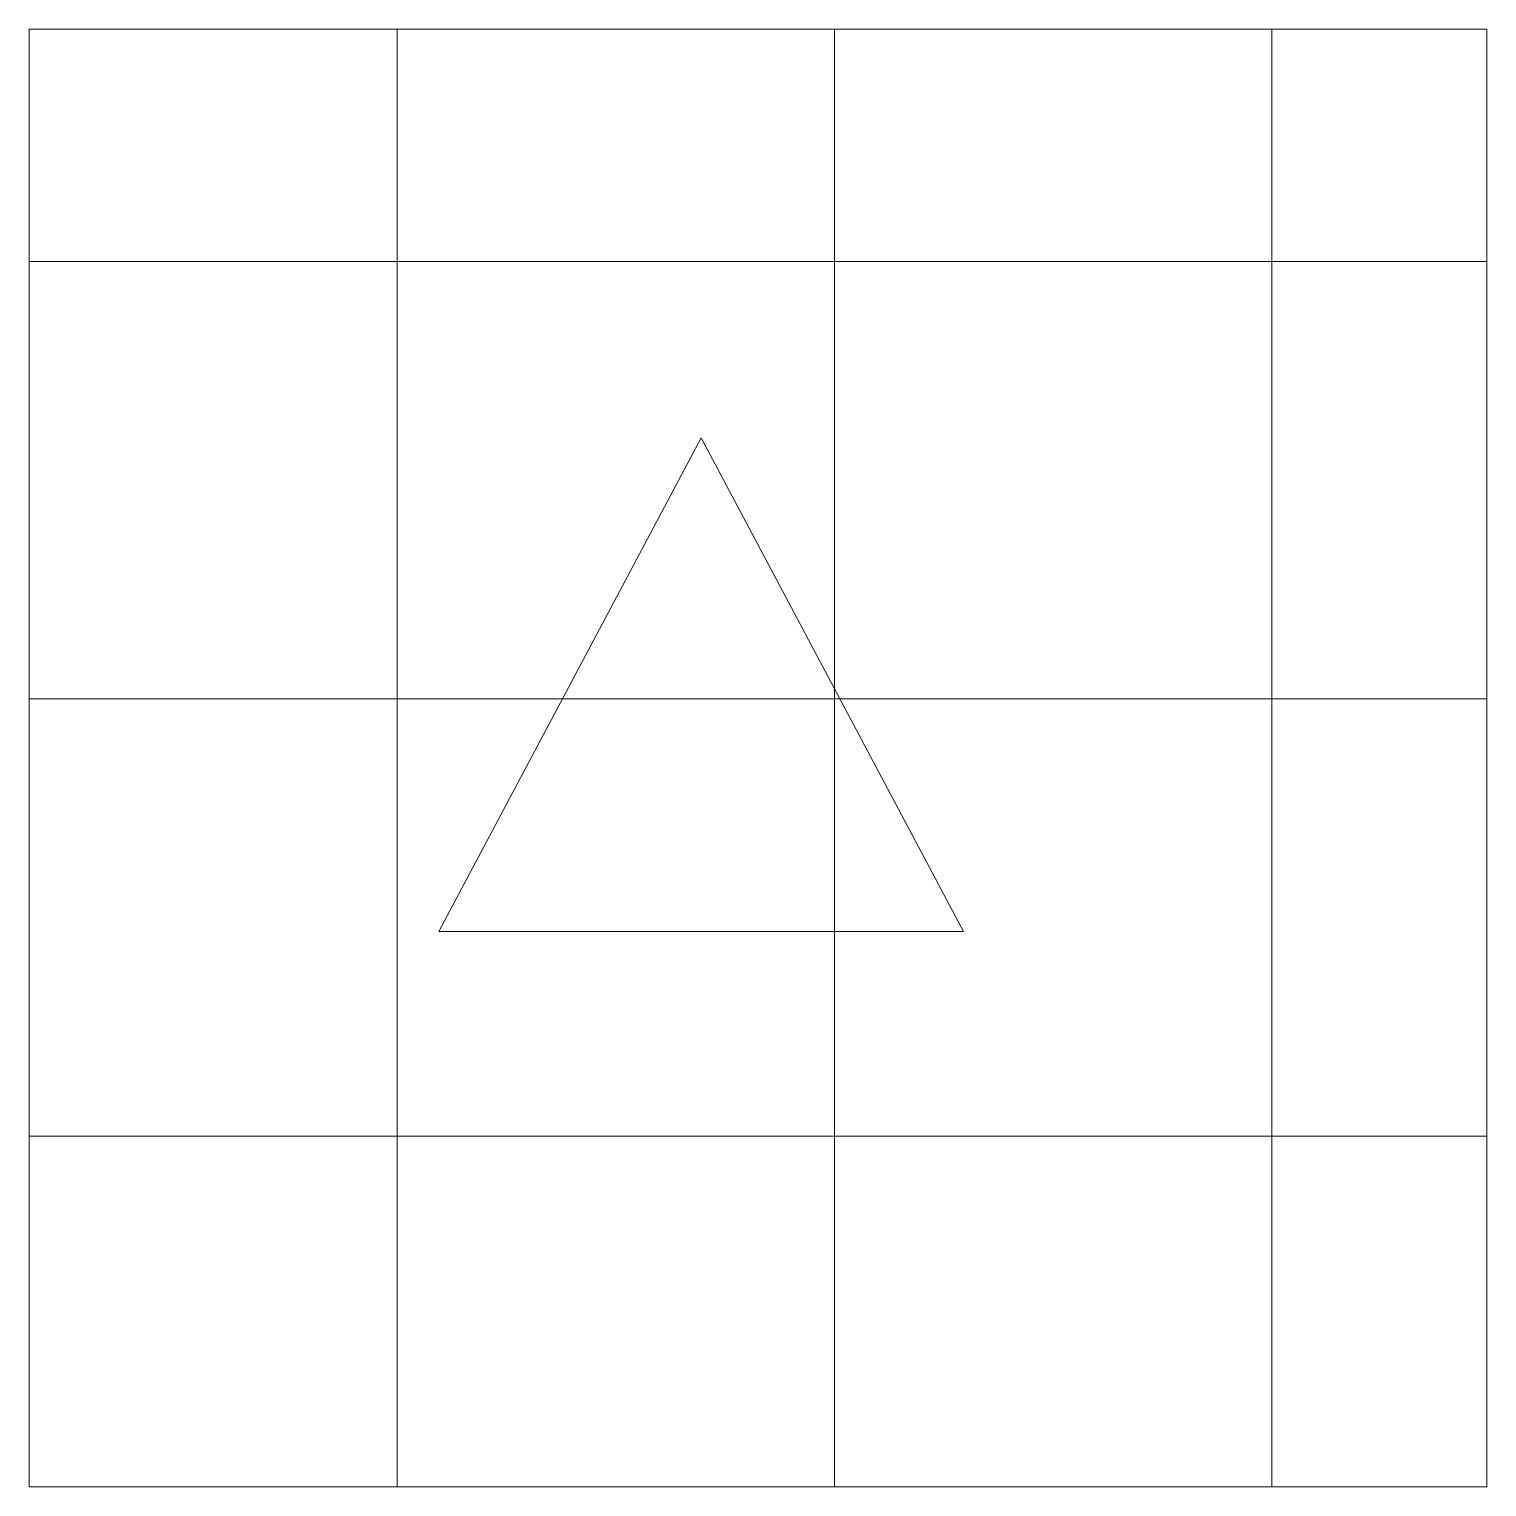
# Model space of a CAD drawing. Header units: millimetres. Extents: x -12447 to 83753, y -46415 to 46712.
# Drawn here: x 80050 to 82050, y 3012 to 5012 of the extents above; entities that cross this region are included whole.
import ezdxf

# ---------------------------------------------------------------- set-up
doc = ezdxf.new("R2010")
doc.units = ezdxf.units.MM
doc.layers.add('Линии', color=7, linetype='Continuous', lineweight=9, true_color=0x00a600)
doc.layers.add('Узлы', color=7, linetype='Continuous', lineweight=18)

msp = doc.modelspace()

# ---------------------------------------------------------------- hatches: boundary and pattern name
at = {"layer": 'Узлы', "lineweight": 9, "true_color": 0x808080}
h = msp.add_hatch(dxfattribs=at)
h.set_pattern_fill('FP_189', color=8, style=0, pattern_type=2)
h.set_pattern_definition([(270, (76954.5, 5892.65), (600, 4e-14), []), (0, (76954.5, 5892.65), (0, 600), [])])
h.paths.add_polyline_path([(82049.807, 3011.731), (82049.807, 5011.731), (80049.807, 5011.731), (80049.807, 3011.731)])

# ---------------------------------------------------------------- linework, layer by layer
at = {"layer": 'Линии', "color": 7}
for p, q in [((82049.807, 5011.731), (80049.807, 5011.731)), ((80049.807, 5011.731), (80049.807, 3011.731)), ((82049.807, 3011.731), (82049.807, 5011.731)), ((80049.807, 3011.731), (82049.807, 3011.731))]:
    msp.add_line(p, q, dxfattribs=at)
at = {"layer": 'Линии', "color": 1, "true_color": 0xff0000}
for p, q in [((80611.716, 3773.875), (80971.716, 4450.936)), ((81331.716, 3773.875), (80971.716, 4450.936)), ((80611.716, 3773.875), (81331.716, 3773.875))]:
    msp.add_line(p, q, dxfattribs=at)

doc.saveas('drawing.dxf')
